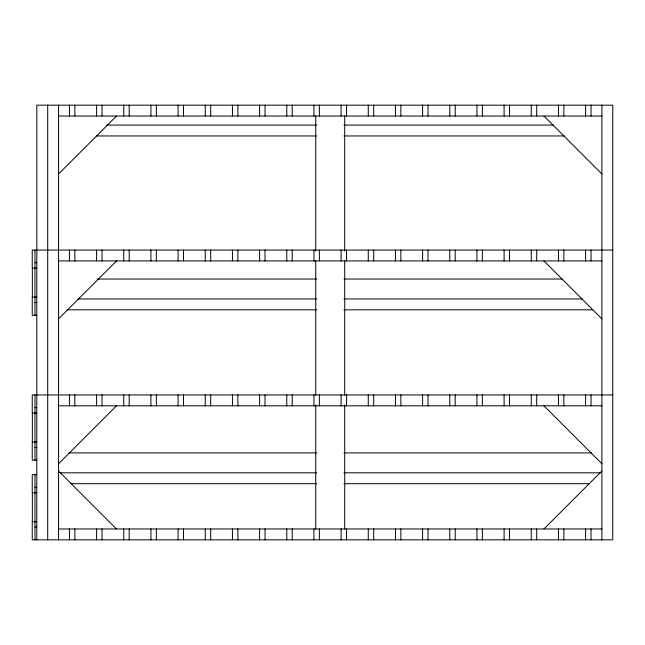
<?xml version="1.0" encoding="UTF-8"?>
<svg xmlns="http://www.w3.org/2000/svg" width="645" height="645" viewBox="0 0 645 645"><rect width="100%" height="100%" fill="white"/><g stroke="black" fill="none" stroke-linecap="round" stroke-linejoin="round"><path stroke-width="0.97" d="M58.558 173.989L116.519 116.035M58.558 318.88L116.519 260.927M58.558 463.763L116.519 405.81M543.928 528.965L601.882 471.011M58.558 116.035L601.882 116.035M106.304 125.09L316.735 125.09M343.922 125.09L553.346 125.09M96.234 135.958L316.735 135.958M343.922 135.958L564.423 135.958M612.75 250.058L32.25 250.058L32.25 268.167L36.781 268.167M58.558 260.927L601.882 260.927M34.967 262.733L36.781 262.733M97.242 279.035L316.735 279.035M343.922 279.035L562.408 279.035M36.781 297.143L32.25 297.143L32.25 315.252L36.83 315.252M78.109 298.958L316.735 298.958M343.922 298.958L582.548 298.958M34.967 302.578L36.781 302.578M67.032 309.826L316.735 309.826M343.922 309.826L592.61 309.826M612.75 394.942L32.25 394.942L32.25 413.05L36.781 413.05M58.558 405.81L601.882 405.81M34.967 407.624L36.781 407.624M36.781 442.035L32.25 442.035L32.25 460.143L36.83 460.143M34.967 447.461L36.781 447.461M69.047 452.895L316.735 452.895M343.922 452.895L591.602 452.895M59.985 472.817L316.735 472.817M343.922 472.817L600.664 472.817M36.83 474.631L32.25 474.631L32.25 492.74L36.781 492.74M71.063 483.685L316.735 483.685M343.922 483.685L589.595 483.685M34.967 487.306L36.781 487.306M36.781 521.716L32.25 521.716L32.25 539.833L612.75 539.833L612.75 105.167L36.83 105.167L36.781 539.833M34.967 527.15L36.781 527.15M58.558 528.965L601.882 528.965M543.928 116.035L601.882 173.989M543.928 260.927L601.882 318.88M543.928 405.81L601.882 463.763M58.558 471.011L116.519 528.965M601.882 105.167L601.882 539.833M591.038 105.167L591.038 116.035M591.038 250.058L591.038 260.927M591.038 394.942L591.038 405.81M591.038 528.965L591.038 539.833M585.604 105.167L585.604 116.035M585.604 250.058L585.604 260.927M585.604 394.942L585.604 405.81M585.604 528.965L585.604 539.833M563.867 105.167L563.867 116.035M563.867 250.058L563.867 260.927M563.867 394.942L563.867 405.81M563.867 528.965L563.867 539.833M558.433 105.167L558.433 116.035M558.433 250.058L558.433 260.927M558.433 394.942L558.433 405.81M558.433 528.965L558.433 539.833M536.704 105.167L536.704 116.035M536.704 250.058L536.704 260.927M536.704 394.942L536.704 405.81M536.704 528.965L536.704 539.833M531.27 105.167L531.27 116.035M531.27 250.058L531.27 260.927M531.27 394.942L531.27 405.81M531.27 528.965L531.27 539.833M509.534 105.167L509.534 116.035M509.534 250.058L509.534 260.927M509.534 394.942L509.534 405.81M509.534 528.965L509.534 539.833M504.1 105.167L504.1 116.035M504.1 250.058L504.1 260.927M504.1 394.942L504.1 405.81M504.1 528.965L504.1 539.833M482.371 105.167L482.371 116.035M482.371 250.058L482.371 260.927M482.371 394.942L482.371 405.81M482.371 528.965L482.371 539.833M476.937 105.167L476.937 116.035M476.937 250.058L476.937 260.927M476.937 394.942L476.937 405.81M476.937 528.965L476.937 539.833M455.201 105.167L455.201 116.035M455.201 250.058L455.201 260.927M455.201 394.942L455.201 405.81M455.201 528.965L455.201 539.833M449.767 105.167L449.767 116.035M449.767 250.058L449.767 260.927M449.767 394.942L449.767 405.81M449.767 528.965L449.767 539.833M428.038 105.167L428.038 116.035M428.038 250.058L428.038 260.927M428.038 394.942L428.038 405.81M428.038 528.965L428.038 539.833M422.604 105.167L422.604 116.035M422.604 250.058L422.604 260.927M422.604 394.942L422.604 405.81M422.604 528.965L422.604 539.833M400.868 105.167L400.868 116.035M400.868 250.058L400.868 260.927M400.868 394.942L400.868 405.81M400.868 528.965L400.868 539.833M395.441 105.167L395.441 116.035M395.441 250.058L395.441 260.927M395.441 394.942L395.441 405.81M395.441 528.965L395.441 539.833M373.705 105.167L373.705 116.035M373.705 250.058L373.705 260.927M373.705 394.942L373.705 405.81M373.705 528.965L373.705 539.833M368.271 105.167L368.271 116.035M368.271 250.058L368.271 260.927M368.271 394.942L368.271 405.81M368.271 528.965L368.271 539.833M346.542 105.167L346.542 116.035M346.542 250.058L346.542 260.927M346.542 394.942L346.542 405.81M346.542 528.965L346.542 539.833M344.712 116.035L344.712 250.994M344.712 260.927L344.712 395.014M344.712 405.02L344.712 528.965M341.108 105.167L341.108 116.035M341.108 250.058L341.108 260.927M341.108 394.942L341.108 405.81M341.108 528.965L341.108 539.833M319.372 105.167L319.372 116.035M319.372 250.058L319.372 260.927M319.372 394.942L319.372 405.81M319.372 528.965L319.372 539.833M315.736 116.035L315.736 250.994M315.736 260.927L315.736 395.014M315.736 405.02L315.736 528.965M313.938 105.167L313.938 116.035M313.938 250.058L313.938 260.927M313.938 394.942L313.938 405.81M313.938 528.965L313.938 539.833M292.209 105.167L292.209 116.035M292.209 250.058L292.209 260.927M292.209 394.942L292.209 405.81M292.209 528.965L292.209 539.833M286.775 105.167L286.775 116.035M286.775 250.058L286.775 260.927M286.775 394.942L286.775 405.81M286.775 528.965L286.775 539.833M265.039 105.167L265.039 116.035M265.039 250.058L265.039 260.927M265.039 394.942L265.039 405.81M265.039 528.965L265.039 539.833M259.604 105.167L259.604 116.035M259.604 250.058L259.604 260.927M259.604 394.942L259.604 405.81M259.604 528.965L259.604 539.833M237.876 105.167L237.876 116.035M237.876 250.058L237.876 260.927M237.876 394.942L237.876 405.81M237.876 528.965L237.876 539.833M232.442 105.167L232.442 116.035M232.442 250.058L232.442 260.927M232.442 394.942L232.442 405.81M232.442 528.965L232.442 539.833M210.689 105.167L210.689 116.035M210.689 250.058L210.689 260.927M210.689 394.942L210.689 405.81M210.689 528.965L210.689 539.833M205.255 105.167L205.255 116.035M205.255 250.058L205.255 260.927M205.255 394.942L205.255 405.81M205.255 528.965L205.255 539.833M183.527 105.167L183.527 116.035M183.527 250.058L183.527 260.927M183.527 394.942L183.527 405.81M183.527 528.965L183.527 539.833M178.093 105.167L178.093 116.035M178.093 250.058L178.093 260.927M178.093 394.942L178.093 405.81M178.093 528.965L178.093 539.833M156.356 105.167L156.356 116.035M156.356 250.058L156.356 260.927M156.356 394.942L156.356 405.81M156.356 528.965L156.356 539.833M150.93 105.167L150.93 116.035M150.93 250.058L150.93 260.927M150.93 394.942L150.93 405.81M150.93 528.965L150.93 539.833M129.194 105.167L129.194 116.035M129.194 250.058L129.194 260.927M129.194 394.942L129.194 405.81M129.194 528.965L129.194 539.833M123.759 105.167L123.759 116.035M123.759 250.058L123.759 260.927M123.759 394.942L123.759 405.81M123.759 528.965L123.759 539.833M102.031 105.167L102.031 116.035M102.031 250.058L102.031 260.927M102.031 394.942L102.031 405.81M102.031 528.965L102.031 539.833M96.597 105.167L96.597 116.035M96.597 250.058L96.597 260.927M96.597 394.942L96.597 405.81M96.597 528.965L96.597 539.833M74.86 105.167L74.86 116.035M74.86 250.058L74.86 260.927M74.86 394.942L74.86 405.81M74.86 528.965L74.86 539.833M69.426 105.167L69.426 116.035M69.426 250.058L69.426 260.927M69.426 394.942L69.426 405.81M69.426 528.965L69.426 539.833M58.558 105.167L58.558 539.833M47.698 105.167L47.698 539.833M34.967 250.058L34.967 315.252M34.967 394.942L34.967 460.143M34.967 474.631L34.967 539.833M32.355 268.167L32.355 297.143M32.355 413.05L32.355 442.035M32.355 492.74L32.355 521.716"/></g></svg>
